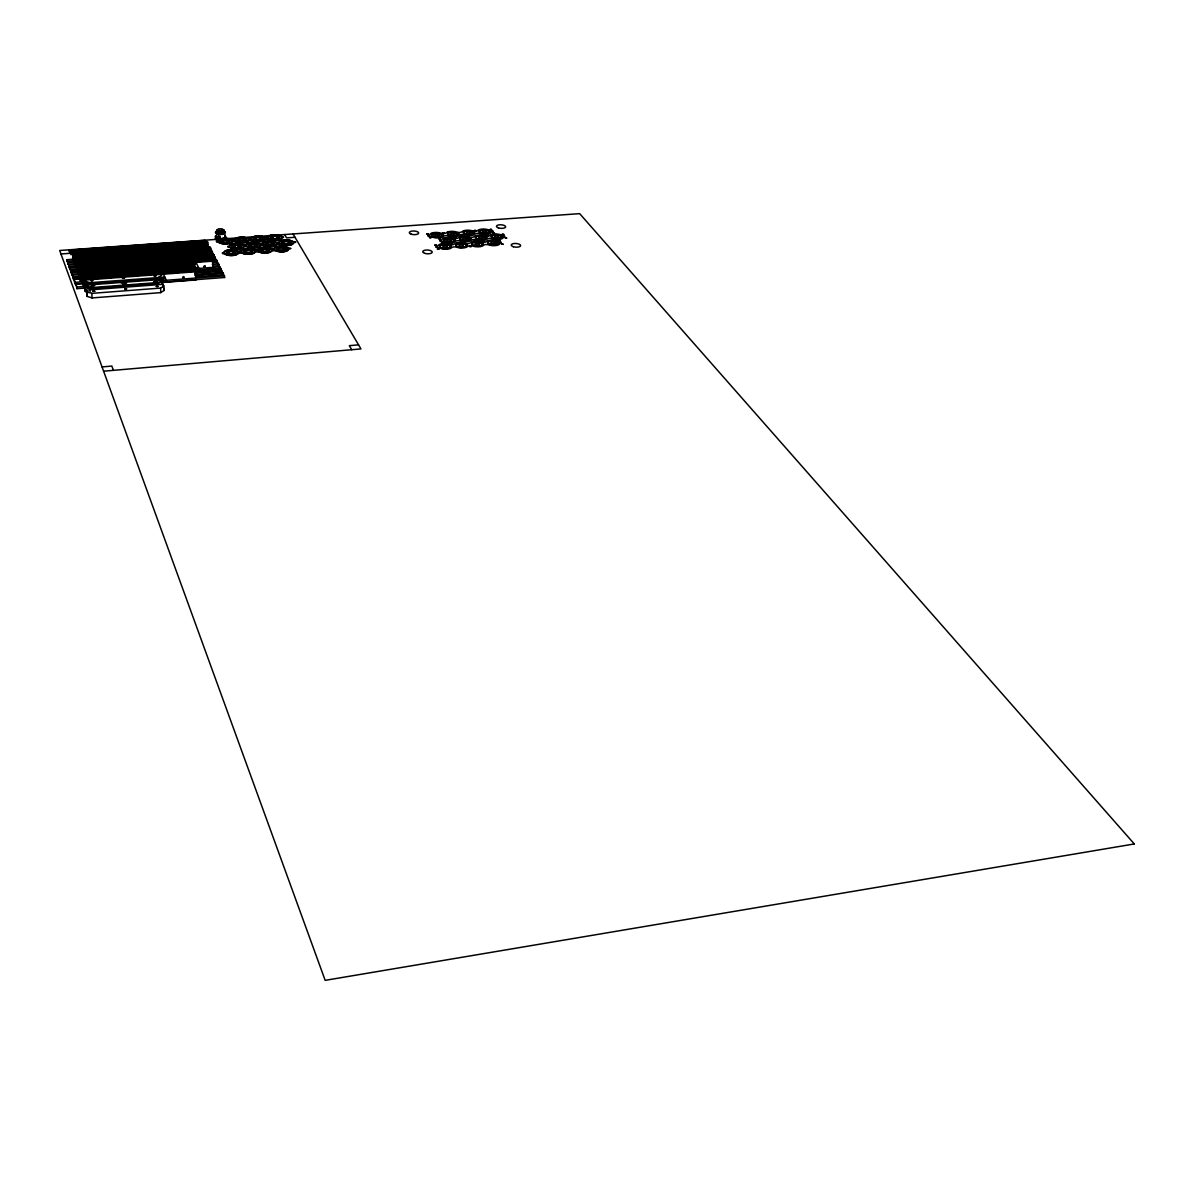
<?xml version="1.0" encoding="UTF-8"?>
<svg xmlns="http://www.w3.org/2000/svg" width="1194" height="1194" viewBox="0 0 1194 1194"><rect width="100%" height="100%" fill="white"/><g stroke="black" fill="none" stroke-linecap="round" stroke-linejoin="round"><path stroke-width="1.5" d="M285.754 241.576L286.679 241.576M271.695 244.472C272.754 245.68 264.441 244.725 267.695 243.815M266.501 250.71L267.441 251.158M260.128 239.248L261.053 239.74L259.083 239.964M243.546 240.472C245.367 241.367 238.561 241.382 240.098 240.487M238.307 246.845L239.203 247.248L237.218 247.516M222.218 230.487L223.039 230.875L220.278 231.323M222.233 232.696L222.606 233.248A2.164 0.836 0.6 0 1 220.099 233.725A2.164 0.836 0.6 0 1 218.233 232.845L219.994 233.143M258.695 237.666L256.755 237.442A3.821 1.492 1 0 1 262.158 238.919L260.247 239.143M261.023 250.442L262.576 250.158M227.442 252.874L228.994 252.606M282.859 247.949L285.097 249.262L282.097 250.173M439.87 240.725L440.362 240.427A3.254 1.269 2.9 0 0 441.899 239.561A7.015 2.746 3 0 1 446.153 237.546A7.015 2.746 3 0 1 453.138 238.218A3.239 1.269 3 0 0 458.168 237.845A7 2.746 3.1 0 1 469.033 237.054A3.239 1.269 3.2 0 0 474.048 236.696A6.985 2.731 3.3 0 1 484.854 235.905A3.224 1.254 3.4 0 0 489.853 235.531A6.97 2.716 3.5 0 1 495.077 233.994A6.97 2.716 3.5 0 1 501.704 235.203A3.224 1.254 3.5 0 0 504.286 235.755L504.883 236.516A3.239 1.254 3.6 0 0 503.39 237.382A6.97 2.716 3.5 0 1 499.241 239.367A6.97 2.716 3.5 0 1 492.301 238.696A3.239 1.269 3.4 0 0 487.286 239.054A6.985 2.731 3.3 0 1 476.451 239.86A3.254 1.269 3.2 0 0 471.421 240.218A7 2.746 3.1 0 1 460.541 241.024A3.254 1.284 3.1 0 0 455.481 241.397A7.015 2.746 3 0 1 450.168 242.964A7.015 2.746 3 0 1 443.526 241.77A3.254 1.284 2.9 0 0 440.929 241.203L439.914 240.875M427.84 235.711L428.333 235.412A3.239 1.269 2.8 0 0 429.87 234.561A6.985 2.731 2.9 0 1 434.138 232.561A6.985 2.731 2.9 0 1 441.079 233.218A3.224 1.254 2.9 0 0 446.108 232.86A6.97 2.716 3 0 1 456.929 232.084A3.224 1.254 3.1 0 0 461.944 231.726A6.955 2.701 3.2 0 1 472.72 230.935A3.209 1.239 3.2 0 0 477.704 230.576A6.94 2.687 3.3 0 1 482.928 229.039A6.94 2.687 3.3 0 1 489.51 230.248A3.209 1.239 3.4 0 0 492.077 230.8L493.137 231.218M249.531 250.322C256.038 254.516 236.591 251.203 249.546 250.262M287.082 244.024L284.396 243.86A3.821 1.507 1.3 0 0 290.187 242.83L287.142 243.904M282.097 250.367C277.948 250.397 276.292 247.516 282.918 247.83M259.068 240.054L256.203 239.919A3.821 1.492 1 0 0 262.158 238.919L260.456 238.71L261.576 238.203M237.158 247.621L233.949 247.262L234.815 246.8M277.56 238.591L272.799 238.755A3.806 1.492 1.2 0 0 278.665 237.74A3.806 1.492 1.2 0 0 273.127 236.233A3.806 1.492 1.2 0 0 272.769 238.815L272.396 238.591M267.441 251.218L262.77 251.427A3.866 1.537 1.1 0 0 268.56 250.382A3.866 1.537 1.1 0 0 262.978 248.83C264.59 250.352 259.247 248.859 262.62 249.994M251.397 243.875L256.441 244.427L255.307 244.755M221.024 233.412L219.95 233.412M233.86 253.68L228.591 253.665M282.993 242.039L284.59 241.606M493.077 231.382L492.794 231.532A3.224 1.254 3.4 0 0 491.167 232.412A6.94 2.687 3.3 0 1 487.018 234.367A6.94 2.687 3.3 0 1 480.107 233.711A3.224 1.254 3.3 0 0 475.108 234.069A6.955 2.701 3.2 0 1 464.302 234.86A3.239 1.269 3.1 0 0 459.287 235.218A6.97 2.716 3 0 1 448.422 236.009A3.239 1.269 3 0 0 443.392 236.367A6.985 2.731 2.9 0 1 438.079 237.934A6.985 2.731 2.9 0 1 431.467 236.74A3.254 1.269 2.8 0 0 428.885 236.188L427.84 235.8M227.741 242.188L222.994 242.307A3.851 1.507 0.7 0 0 228.964 241.292A3.851 1.507 0.7 0 0 223.457 239.755A3.851 1.507 0.7 0 0 222.965 242.367L222.591 242.143M273.456 244.203L271.725 244.248M268.426 250.501L266.59 250.621M254.994 238.128L256.606 237.71M245.457 240.233L243.666 240.322M234.875 252.949L232.949 253.158L233.875 253.606M271.232 237.77L272.739 237.531M223.442 241.666L222.591 242.009M218.651 232.696L218.353 232.77A2.164 0.836 0.6 0 1 220.233 232.054M224.039 230.173L222.263 230.263M289.515 242.188L288.381 242.457L290.067 242.934A3.821 1.507 1.3 0 0 284.62 241.307A3.821 1.507 1.3 0 0 284.291 243.904C283.814 242.591 283.276 243.098 283.023 242.143M238.113 240.128L239.651 239.89M277.993 237.113L276.933 237.293M221.457 241.307L222.994 241.069M272.381 238.487L273.202 238.128L271.262 237.875M216.741 230.069L218.278 229.83M250.665 245.964C253.068 245.277 247.188 245.412 251.053 245.009M228.591 253.591L229.457 253.203L227.457 252.934M276.292 236.576L278.068 236.979M266.74 249.994L267.963 249.591L263.083 248.874A3.866 1.537 1.1 0 0 262.59 251.471L262.949 250.65L261.038 250.486M271.829 243.636L273.053 243.233L268.143 242.561A3.836 1.507 1.1 0 1 273.65 244.024A3.836 1.507 1.1 0 1 267.71 245.098A3.836 1.507 1.1 0 1 268.083 242.486C269.68 243.979 264.381 242.546 267.74 243.651M219.89 231.024L219.174 230.726L219.89 231.158M286.679 241.472L289.575 242.054M243.8 239.725L245.024 239.322L240.188 238.621A3.836 1.507 0.8 0 1 245.591 240.098L245.471 240.143A3.836 1.507 0.8 0 1 239.636 241.173A3.836 1.507 0.8 0 1 240.084 238.576C241.681 240.039 236.337 238.651 239.71 239.725M233.203 252.427L234.457 252.024L229.517 251.322A3.881 1.537 0.7 0 1 235.024 252.815A3.881 1.537 0.7 0 1 228.979 253.919L228.935 253.859A3.881 1.537 0.7 0 1 229.457 251.262C230.979 252.755 225.651 251.322 229.069 252.441M238.531 246.039L239.755 245.606L234.964 244.904A3.866 1.522 0.8 0 1 240.352 246.412L238.322 246.695M258.695 237.576L261.576 238.143M227.158 240.904C229.606 239.621 220.412 239.695 223.054 240.919M222.412 229.681C224.86 228.412 215.711 228.517 218.338 229.681M284.56 241.472L285.754 241.501M93.848 284.799L92.983 283.456L92.371 284.918M273.068 236.397L276.366 236.412M71.431 249.994L205.099 240.352L206.637 242.098L72.013 251.68L71.416 250.098M256.576 237.561L256.65 237.487A3.821 1.492 1 0 0 256.232 239.994C257.441 238.875 252.964 239.173 256.232 238.71M219.248 230.726L217.069 231.457L218.353 231.875M220.293 236.278L219.472 236.412A4.985 1.94 0.6 0 1 218.323 236.158L219.397 236.367M207.816 244.83L73.759 254.486L72.237 252.262L206.935 242.68L207.92 244.636M158.862 280.023L158.414 278.53L157.533 279.993M225.159 238.113L225.367 235.352M218.905 230.755L216.801 230.203M160.712 292.634L164.026 290.47L163.22 284.291L86.326 290.142L87.117 296.381L92.028 297.933L160.712 292.634L160.623 288.082L163.951 285.933M161.802 281.097L158.489 283.232L90.013 288.426L85.117 286.903L84.505 285.247L161.071 279.471L161.847 284.112M160.518 282.277L163.847 280.142L162.369 278.381M158.369 277.456L161.697 275.336L160.22 273.59M73.565 255.412L207.786 245.695L209.353 247.457L74.073 257.173L73.476 255.591M234.293 246.233L232.845 246.561L234.74 246.695M218.218 232.069L216.786 232.367L218.666 232.517M86.744 284.082L86.744 285.963L91.669 287.5M84.908 279.217L84.908 281.083L89.804 282.605M207.055 250.665L210.174 250.203L209.831 248.009L206.517 248.486M203.816 243.128L207.129 242.651L207.472 244.83L204.159 245.322M222.696 231.74L223.591 231.397M103.609 371.2L360.961 348.917L293.023 233.949M102.042 366.916L111.848 366.065L113.445 370.349M358.558 344.857L349.349 345.648L351.723 349.723M86.326 290.142L86.953 291.814L91.878 293.351L160.623 288.082M83.998 278.053L195.667 269.725M81.535 278.321L162.623 272.277L166.921 281.799M73.58 279.381L72.461 274.859L73.58 279.381L80.998 278.829M195.965 270.247L220.069 268.456L218.651 264.038L212.278 264.396M84.475 283.321L75.282 284.023L74.222 281.112L74.147 279.456L83.446 278.769M194.861 270.605L220.92 268.501L222.353 272.948L194.771 275.023M81.834 279.142L199.891 270.337L195.458 261.188L216.412 259.605L217.815 263.993L216.412 259.605M195.682 271.769L84.073 280.127L84.371 288.411M79.789 280.694L83.505 280.411M194.92 272.068L220.92 270.128L222.353 272.948M74.147 279.456L75.222 282.366L84.416 281.68M194.756 273.396L222.338 271.337M83.356 283.187L164.787 277.068M195.562 275.098L223.188 273.008L224.636 277.486L76.998 288.679L75.864 284.097L85.072 283.411M83.834 284.47L165.354 278.336M195.592 276.724L223.203 274.635L224.636 277.486M75.864 284.097L76.938 287.023L86.162 286.336M160.011 280.754L224.636 275.859M162.593 282.471L195.771 279.963L195.473 270.859L195.935 279.859M77.923 265.441L78.938 274.456L77.729 271.247L77.431 263.053L77.923 265.441L211.517 255.785M76.371 264.695L68.924 265.232L68.998 266.874L78.282 266.187M210.219 256.561L213.935 256.292L215.323 259.053L213.92 254.68L210.204 254.949M210.965 256.68L78.879 266.322L79.192 274.53M77.267 266.919L214.562 256.889M68.924 265.232L69.968 268.068L215.323 257.441M215.144 258.038L77.117 268.187L77.431 270.441L214.621 260.367L214.278 258.143M79.132 267.59L79.401 268.322L212.144 258.591L212.398 260.232M80.52 268.814L213.189 259.083M68.998 266.874L70.028 269.71L79.237 269.038M81.132 274.113L71.894 274.799L70.849 271.933L70.789 270.292L79.998 269.62M79.401 268.322L79.64 269.993L212.98 260.232L213.248 269.232M213.189 261.128L80.595 270.889L80.908 279.112M70.849 271.933L80.058 271.247M212.726 261.486L216.412 261.217M78.983 271.501L194.906 262.964L195.473 264.128L78.819 272.769L79.147 275.038L194.98 266.456L194.637 264.217M191.891 263.874L81.043 272.053L81.341 280.291M70.789 270.292L71.834 273.157L81.073 272.471M212.278 262.784L217.815 262.382M81.132 272.889L192.488 264.665L192.741 266.322L81.356 274.575L80.849 272.157L81.147 280.396M82.252 273.411L193.473 265.187M193.503 267.232L82.326 275.486L82.64 283.739M72.521 276.501L79.923 275.948M213.114 266.068L218.666 265.65L220.069 268.456M80.714 276.127L197.1 267.471L197.667 268.65L80.55 277.381L80.864 279.665L197.174 270.978L196.831 268.725M194.055 268.381L82.774 276.665L83.073 284.933M73.521 277.739L80.938 277.187M192.249 268.904L220.069 266.829M82.879 285.038L82.58 276.769L82.864 277.515L194.667 269.187L194.92 270.844M74.625 252.352L204.219 243.054A2.627 1.03 0.5 0 1 204.667 243.039L208.219 243.024L207.532 241.651L70.759 251.382L71.282 252.785L74.744 252.277A2.701 1.06 -0.9 0 1 75.207 252.232M73.521 258.516L73.267 252.009L204.517 243.382L204.756 244.994M60.969 253.964L69.894 253.322L68.595 249.845M294.993 237.278L286.56 237.875L284.62 234.546M73.535 252.71L74.267 257.173L74.132 253.546L205.308 244.173L206.055 249.606M75.028 254.218L206.025 244.86M206.04 246.068L75.073 255.441L75.416 264.411M206.592 247.979L75.535 257.397L75.834 265.561M76.7 257.844L206.905 248.427A2.642 1.045 0.5 0 1 207.368 248.397L210.935 248.397L210.234 247.009L72.819 256.874L73.341 258.292L76.819 257.8A2.716 1.075 -0.9 0 1 77.282 257.74M208.92 251.352L208.01 249.546L76.192 259.053L77.237 269.904L75.655 265.665L75.341 257.501L207.204 248.74L207.472 252.024M212.905 253.606L67.998 264.143L66.894 259.71L74.297 259.173M77.103 259.74L208.741 250.247M98.326 258.546L101.594 258.307M114.654 257.367L117.907 257.128M66.968 261.337L76.207 260.665M207.517 251.173L211.219 250.904L212.592 253.635L211.204 249.307L211.219 250.904M209.293 251.367L77.147 260.979L77.491 269.978M66.894 259.71L67.924 262.516L77.207 261.844M208.875 252.307L212.577 252.038M75.565 262.382L212.323 252.471M209.308 253.382L77.61 262.949L77.923 271.142M77.7 263.77L209.92 254.158L210.174 255.8M78.804 264.262L210.95 254.65M203.905 242.621L73.461 251.904L73.715 258.411M221.084 233.278L222.606 233.248L222.502 234.531M75.774 260.023L74.297 257.77L209.637 248.053L210.637 250.024M74.147 252.367L70.521 252.367L70.819 254.591L74.461 254.591M76.222 257.859L72.565 257.874L72.879 260.113L76.535 260.098M216.696 237.322L216.472 235.322M222.651 232.084L224.069 232.278L222.502 233.114M227.308 241.098C230.964 241.397 225.562 241.292 227.815 242.054M238.696 246.233L240.218 246.457A3.866 1.522 0.8 0 1 234.337 247.501A3.866 1.522 0.8 0 1 234.8 244.874C236.427 246.307 231.129 244.979 234.412 246.039M272.799 237.382L271.516 236.919L273.127 236.561M84.505 285.247L85.281 291.47L88.535 292.485M251.113 244.845L249.83 244.382L251.471 244.009M223.382 241.561L221.472 241.427M250.725 246.113C253.143 246.561 258.143 245.785 255.307 244.994M225.188 238.442L225.591 236.591M276.948 237.531C280.739 237.934 275.142 237.725 277.56 238.501M266.829 250.158L268.441 250.412M243.889 239.89L245.457 240.113M233.293 252.591L234.905 252.859M255.023 238.233L256.292 238.546M273.516 244.069L271.904 243.785M224.069 230.084L222.472 229.815M240.039 240.382L238.143 240.233M215.965 259.68L211.248 250.337L74.744 260.188L85.147 287.993M204.577 240.651L206.622 244.725M204.144 240.681L206.189 244.755M206.846 246.039L208.905 250.143M209.562 251.441L211.129 254.546M211.786 255.844L213.353 258.979M211.144 256.576L210.741 255.8L210.756 258.591M192.13 261.904L193.652 265.083M194.294 266.411L195.846 269.62M193.682 267.128L193.294 266.337L193.324 269.157L192.756 267.993M194.935 272.516L195.503 273.695M164.026 290.47L163.22 284.291M73.192 249.964L74.774 254.143M75.267 255.456L76.849 259.68M77.341 260.993L78.55 264.187M79.058 265.531L80.267 268.74M80.774 270.098L81.998 273.336M82.505 274.695L83.744 277.978M74.132 253.546L75.162 264.337L73.58 260.128M72.759 250.009L74.326 254.173M82.864 277.515L84.117 288.336M75.61 258.217L76.341 262.695L76.192 259.053M71.834 273.157L71.894 274.799M69.968 268.068L70.028 269.71M67.924 262.516L67.998 264.143M79.64 269.993L80.64 279.038L79.431 275.799L79.326 267.486M76.938 287.023L76.998 288.679M75.222 282.366L75.282 284.023M86.953 291.814L87.117 296.381M85.117 286.903L85.281 291.47M82.371 283.665L81.356 274.575M91.878 293.351L92.028 297.933M90.013 288.426L90.117 291.47M213.92 254.68L213.935 256.292M222.129 233.337L222.114 232.397A2.164 0.836 0.6 0 0 221.681 232.218M221.457 238.681L221.457 240.666M220.92 268.501L220.92 270.128M219.353 237.367L219.472 240.651L218.159 240.457A3.313 1.298 0.6 0 1 216.338 241.367L216.756 242.158A3.328 1.313 0.6 0 1 219.293 242.725A7.164 2.806 0.7 0 0 225.86 243.949A7.164 2.806 0.7 0 0 231.681 242.337A3.328 1.313 0.8 0 1 236.949 241.964A7.149 2.806 0.8 0 0 248.322 241.158A3.313 1.298 0.9 0 1 253.576 240.785A7.119 2.791 1 0 0 264.889 239.979A3.298 1.298 1.1 0 1 270.128 239.606A7.104 2.776 1.2 0 0 277.112 240.278A7.104 2.776 1.2 0 0 281.814 238.263A3.298 1.284 1.3 0 1 283.545 237.397L283.097 236.621A3.284 1.284 1.3 0 1 280.575 236.054A7.104 2.776 1.2 0 0 274.023 234.83A7.104 2.776 1.2 0 0 268.322 236.397A3.284 1.284 1.1 0 1 263.098 236.77A7.119 2.791 1 0 0 251.815 237.576A3.298 1.284 0.9 0 1 246.576 237.949A7.149 2.806 0.8 0 0 235.233 238.74A3.313 1.298 0.8 0 1 229.964 239.113A7.164 2.806 0.7 0 0 222.95 238.442A7.164 2.806 0.7 0 0 218.114 240.487L218.099 238.472M218.651 264.038L218.666 265.65M218.338 237.233L218.338 238.427M225.144 234.934L225.144 236.128M223.188 273.008L223.203 274.635M224.681 235.561A5.194 2.03 0.6 0 1 223.681 238.278A5.194 2.03 0.6 0 1 216.636 238.039A5.194 2.03 0.6 0 1 216.577 235.278M220.248 237.516A2.164 0.851 0.6 0 1 218.398 236.337M222.696 230.8A4.985 1.94 0.6 0 1 224.263 233.755A4.985 1.94 0.6 0 1 216.532 233.681A4.985 1.94 0.6 0 1 218.099 230.755M222.696 230.591A4.552 1.776 0.7 0 1 223.92 233.248A4.552 1.776 0.7 0 1 217.01 233.248A4.552 1.776 0.7 0 1 217.905 230.591M219.487 230.352A4.552 1.776 0.7 0 1 220.338 230.323M224.696 237.546A5.194 2.03 0.6 0 1 223.726 240.263A5.194 2.03 0.6 0 1 216.711 240.054A5.194 2.03 0.6 0 1 216.472 237.307M220.263 239.501A2.164 0.851 0.6 0 1 219.427 239.397M452.272 236.099L450.586 236.128L452.242 236.203M448.422 242.292L446.705 242.218L448.422 242.322M444.526 248.561L442.81 248.486L444.526 248.561M493.241 235.084L491.555 234.964L493.241 235.114M436.332 237.263L434.631 237.218L436.288 237.382M489.674 241.248L487.973 241.113L489.674 241.278M120.594 282.157C122.325 285.067 123.236 279.202 120.609 282.068M481.092 230.129L479.436 229.979L481.063 230.233M477.451 236.233L475.764 236.218L477.451 236.233M182.652 277.471C184.354 280.426 185.025 274.545 182.652 277.396M473.779 242.412L472.078 242.397L473.779 242.412M203.801 266.501C205.338 269.411 206.323 263.725 203.816 266.411M506.644 237.979L504.972 237.815L506.614 238.084M503.793 234.367L502.107 234.337L503.793 234.367M465.347 231.263L463.66 231.143L465.317 231.367M502.57 236.367L500.868 236.263L502.555 236.337M503.152 244.173L501.45 244.143L503.092 244.307M500.286 240.516L498.585 240.412L500.286 240.516M461.6 237.397L459.899 237.307L461.6 237.397M499.047 242.531L497.346 242.442L499.047 242.576M457.809 243.591L456.108 243.576L457.78 243.695M494.406 233.009L492.719 232.905L494.406 232.979M490.361 231.412L488.689 231.367L490.361 231.412M491.6 229.427L489.928 229.397L491.555 229.561M486.794 237.516L485.107 237.382L486.794 237.546M488.047 235.517L486.346 235.487L488.047 235.517M447.84 232.323L449.511 232.337L447.84 232.323M483.167 243.71L481.466 243.71L483.167 243.71M484.436 241.681L482.719 241.621L484.436 241.681M445.675 238.546L443.974 238.531L445.646 238.651M279.441 243.307L276.829 243.307L279.441 243.307M441.78 244.77L440.079 244.651L441.78 244.815M274.396 249.65L271.769 249.65L274.396 249.65M474.988 240.307L473.302 240.173L474.988 240.337M475.899 230.561L474.212 230.487L475.899 230.532M474.63 232.546L472.943 232.517L474.63 232.546M471.272 246.531L469.57 246.501L471.272 246.531M267.949 238.218L265.337 238.143L267.934 238.173M433.646 233.561L431.944 233.457L433.646 233.517M470.943 238.681L469.257 238.681L470.943 238.681M295.649 242.128L295.216 242.457A3.298 1.298 1.4 0 0 293.366 243.352A7.134 2.806 1.3 0 1 288.664 245.397A7.134 2.806 1.3 0 1 281.65 244.71A3.313 1.313 1.2 0 0 276.396 245.083A7.149 2.821 1.1 0 1 265.053 245.904A3.328 1.313 1 0 0 259.785 246.277A7.164 2.836 0.9 0 1 248.382 247.098A3.328 1.313 0.9 0 0 243.083 247.486A7.194 2.836 0.8 0 1 237.263 249.098A7.194 2.836 0.8 0 1 230.666 247.874A3.343 1.328 0.7 0 0 228.114 247.292L227.681 246.501A3.328 1.313 0.7 0 0 229.457 245.621A7.194 2.836 0.8 0 1 234.278 243.546A7.194 2.836 0.8 0 1 241.337 244.233A3.313 1.313 0.9 0 0 246.621 243.86A7.164 2.836 0.9 0 1 257.979 243.039A3.313 1.298 1 0 0 263.247 242.666A7.149 2.821 1.1 0 1 274.56 241.845A3.298 1.298 1.2 0 0 279.799 241.472A7.134 2.806 1.3 0 1 285.5 239.89A7.134 2.806 1.3 0 1 292.082 241.128A3.298 1.298 1.4 0 0 294.634 241.695L295.649 242.098M467.212 244.889L465.526 244.725L467.182 244.994M262.859 244.501L260.232 244.501L262.829 244.606M290.724 248.442L289.784 248.024A3.313 1.313 1.3 0 1 287.142 247.427A7.179 2.851 1.2 0 0 280.53 246.188A7.179 2.851 1.2 0 0 274.769 247.8A3.328 1.313 1.1 0 1 269.501 248.173A7.194 2.851 1.1 0 0 258.098 249.009A3.328 1.313 1 0 1 252.8 249.382A7.224 2.866 0.9 0 0 241.352 250.218A3.343 1.328 0.8 0 1 236.039 250.606A7.239 2.881 0.7 0 0 228.935 249.919A7.239 2.881 0.7 0 0 224.069 252.009A3.358 1.328 0.6 0 1 222.278 252.904L222.696 253.71A3.373 1.343 0.6 0 1 225.278 254.292A7.239 2.881 0.7 0 0 231.905 255.546A7.239 2.881 0.7 0 0 237.785 253.889A3.358 1.343 0.8 0 1 243.113 253.501A7.224 2.866 0.9 0 0 254.591 252.665A3.343 1.328 1 0 1 259.904 252.277A7.194 2.851 1.1 0 0 271.337 251.456A3.343 1.328 1.1 0 1 276.62 251.068A7.179 2.851 1.2 0 0 283.679 251.755A7.179 2.851 1.2 0 0 288.426 249.695A3.328 1.313 1.3 0 1 290.157 248.8L290.679 248.561M462.839 235.308L461.153 235.293L462.839 235.308M257.695 250.859L255.068 250.874L257.665 250.979M458.824 233.696L457.138 233.561L458.794 233.785M455.033 239.845L453.362 239.681L454.989 239.934M456.347 237.83L454.66 237.8L456.287 237.964M200.577 258.591L198.577 258.546L200.577 258.62M251.397 239.397L248.8 239.397L251.397 239.397M452.526 244.039L450.81 243.934L452.526 244.069M198.398 254.143L196.413 254.098L198.398 254.143M451.183 246.083L449.466 245.979L451.183 246.113M195.726 248.71L193.741 248.71L195.726 248.71M246.203 245.695L243.591 245.591L246.188 245.74M193.085 243.337L191.115 243.292L193.085 243.337M240.919 252.083L238.278 252.083L240.919 252.083M435.914 246.979L436.989 247.457A3.284 1.298 2.9 0 1 439.601 248.024A7.06 2.791 2.9 0 0 446.287 249.248A7.06 2.791 2.9 0 0 451.645 247.651A3.269 1.298 3 0 1 456.735 247.262A7.045 2.776 3.1 0 0 467.69 246.457A3.269 1.284 3.2 0 1 472.749 246.083A7.03 2.761 3.3 0 0 483.66 245.263A3.269 1.284 3.4 0 1 488.704 244.889A7.015 2.746 3.4 0 0 495.689 245.576A7.015 2.746 3.4 0 0 499.868 243.561A3.254 1.269 3.5 0 1 501.376 242.695L500.779 241.919A3.239 1.269 3.5 0 1 498.182 241.352A7.015 2.746 3.4 0 0 491.51 240.128A7.015 2.746 3.4 0 0 486.257 241.71A3.254 1.269 3.3 0 1 481.227 242.069A7.03 2.761 3.3 0 0 470.346 242.875A3.254 1.284 3.2 0 1 465.287 243.248A7.045 2.776 3.1 0 0 454.362 244.054A3.269 1.284 3 0 1 449.287 244.427A7.06 2.791 2.9 0 0 442.258 243.755A7.06 2.791 2.9 0 0 437.974 245.8A3.269 1.284 2.8 0 1 436.422 246.68L435.944 246.919M443.064 242.651L441.377 242.651L443.034 242.74M444.302 232.845L442.601 232.8L444.287 232.875M442.959 234.845L441.273 234.711L442.884 234.964M439.138 248.919L437.422 248.919L439.138 248.919M440.407 238.994L438.705 238.919L440.407 239.024M234.8 240.576L232.173 240.531L234.8 240.576M436.467 245.218L434.75 245.188L436.467 245.218M179.369 269.471L177.339 269.471L179.369 269.471M177.249 264.949L175.234 264.904L177.249 264.949M431.004 237.606L429.303 237.606L430.959 237.71M428.392 233.994L426.706 233.86L428.392 233.994M158.071 280.65L156.145 280.65L158.071 280.65M158.175 286.441L156.265 286.441L158.175 286.441M156.041 281.605L154.13 281.605L156.041 281.605M155.936 275.829L154.026 275.829L155.936 275.829M126.609 288.858L124.683 288.858L126.609 288.858M126.46 283.038L124.519 283.082L126.46 283.038M124.445 278.187L122.534 278.232L124.445 278.187M124.609 283.993L122.683 284.023L124.609 283.993M94.774 291.276L92.848 291.291L94.774 291.276M97.833 275.545L95.789 275.575L97.833 275.575M94.58 285.441L92.639 285.485L94.58 285.485M92.714 280.575L90.789 280.65L92.699 280.605M92.908 286.381L90.983 286.426L92.908 286.426M96.042 270.934L93.998 270.963L96.042 270.934M94.266 266.366L92.222 266.441L94.251 266.322M92.49 261.829L90.46 261.829L92.49 261.829M90.326 256.292L88.311 256.352L90.326 256.247M88.192 250.8L86.177 250.83L88.192 250.8M496.137 238.815L494.435 238.681L496.137 238.86M492.57 245.024L490.868 244.979L492.57 245.024M483.928 233.845L482.242 233.8L483.928 233.845M480.301 239.979L478.6 239.934L480.301 239.979M476.615 246.218L474.913 246.128L476.615 246.173M468.138 234.979L466.451 234.815L468.093 235.069M464.391 241.158L462.705 240.979L464.347 241.248M460.6 247.397L458.899 247.262L460.6 247.427M1134.3 843.949L325.171 980.349L59.7 250.486L579.672 213.651L1134.3 843.949M212.398 255.934L75.729 265.889L75.416 263.65L212.054 253.725L212.398 255.934M245.919 252.65L245.845 252.635A3.881 1.537 0.9 0 1 246.248 250.039A3.881 1.537 0.9 0 1 251.83 251.591A3.881 1.537 0.9 0 1 245.815 252.695M279.306 250.203L279.247 250.188A3.851 1.522 1.2 0 1 279.635 247.621A3.851 1.522 1.2 0 1 285.232 249.158A3.851 1.522 1.2 0 1 279.277 250.262M498.57 236.949L498.002 236.218A2.119 0.821 3.5 0 0 494.704 236.173A2.119 0.821 3.5 0 0 495.704 237.457A2.119 0.821 3.5 0 0 498.57 236.949M486.376 231.979L485.824 231.263A2.119 0.821 3.3 0 0 482.525 231.203A2.119 0.821 3.3 0 0 483.525 232.487A2.119 0.821 3.3 0 0 486.376 231.979M495.017 243.128L494.465 242.397A2.134 0.836 3.4 0 0 491.137 242.337A2.134 0.836 3.4 0 0 492.152 243.636A2.134 0.836 3.4 0 0 495.017 243.128M482.764 238.099L482.212 237.382A2.134 0.836 3.3 0 0 478.898 237.322A2.134 0.836 3.3 0 0 479.898 238.606A2.134 0.836 3.3 0 0 482.764 238.099M470.615 233.114L470.078 232.397A2.119 0.821 3.2 0 0 466.764 232.352A2.119 0.821 3.2 0 0 467.749 233.621A2.119 0.821 3.2 0 0 470.615 233.114M479.107 244.307L478.555 243.576A2.149 0.836 3.3 0 0 475.227 243.516A2.149 0.836 3.3 0 0 476.212 244.815A2.149 0.836 3.3 0 0 479.107 244.307M466.899 239.263L466.361 238.531A2.134 0.836 3.1 0 0 463.033 238.487A2.134 0.836 3.1 0 0 464.003 239.77A2.134 0.836 3.1 0 0 466.899 239.263M454.795 234.263L454.257 233.546A2.119 0.821 3 0 0 450.944 233.487A2.119 0.821 3 0 0 451.899 234.77A2.119 0.821 3 0 0 454.795 234.263M463.138 245.486L462.585 244.755A2.149 0.851 3.1 0 0 459.242 244.695A2.149 0.851 3.1 0 0 460.227 246.009A2.149 0.851 3.1 0 0 463.138 245.486M450.959 240.427L450.437 239.695A2.134 0.836 3 0 0 447.093 239.651A2.134 0.836 3 0 0 448.048 240.949A2.134 0.836 3 0 0 450.959 240.427M438.899 235.412L438.377 234.696A2.134 0.836 2.9 0 0 435.049 234.636A2.134 0.836 2.9 0 0 435.989 235.919A2.134 0.836 2.9 0 0 438.899 235.412M447.093 246.665L446.556 245.934A2.149 0.851 2.9 0 0 443.198 245.874A2.149 0.851 2.9 0 0 444.168 247.188A2.149 0.851 2.9 0 0 447.093 246.665M255.591 240.367A5 1.955 1 0 0 263.337 238.964A5 1.955 1 0 0 256.113 236.994A5 1.955 1 0 0 255.591 240.367M272.128 239.188A4.985 1.955 1.2 0 0 279.829 237.8A4.985 1.955 1.2 0 0 272.605 235.815A4.985 1.955 1.2 0 0 272.128 239.188M238.979 241.546A5.015 1.97 0.8 0 0 246.77 240.143A5.015 1.97 0.8 0 0 239.561 238.158A5.015 1.97 0.8 0 0 238.979 241.546M222.293 242.74A5.03 1.97 0.7 0 0 230.129 241.337A5.03 1.97 0.7 0 0 222.935 239.337A5.03 1.97 0.7 0 0 222.293 242.74M233.681 247.889A5.045 1.985 0.8 0 0 241.531 246.471A5.045 1.985 0.8 0 0 234.278 244.457A5.045 1.985 0.8 0 0 233.681 247.889M250.412 246.68A5.03 1.985 0.9 0 0 258.202 245.263A5.03 1.985 0.9 0 0 250.949 243.263A5.03 1.985 0.9 0 0 250.412 246.68M251.068 246.307A3.851 1.522 0.9 0 0 257.023 245.218A3.851 1.522 0.9 0 0 251.486 243.68A3.851 1.522 0.9 0 0 251.068 246.307M283.65 244.292A5 1.97 1.3 0 0 291.351 242.875A5 1.97 1.3 0 0 284.082 240.889A5 1.97 1.3 0 0 283.65 244.292M267.068 245.486A5.015 1.97 1.1 0 0 274.814 244.069A5.015 1.97 1.1 0 0 267.56 242.069A5.015 1.97 1.1 0 0 267.068 245.486M261.934 251.859A5.045 2 1.1 0 0 269.754 250.427A5.045 2 1.1 0 0 262.441 248.412A5.045 2 1.1 0 0 261.934 251.859M278.635 250.636A5.03 2 1.2 0 0 286.411 249.218A5.03 2 1.2 0 0 279.097 247.203A5.03 2 1.2 0 0 278.635 250.636M245.158 253.083A5.06 2.015 0.9 0 0 253.024 251.635A5.06 2.015 0.9 0 0 245.725 249.621A5.06 2.015 0.9 0 0 245.158 253.083M228.308 254.307A5.074 2.015 0.7 0 0 236.218 252.859A5.074 2.015 0.7 0 0 228.935 250.83A5.074 2.015 0.7 0 0 228.308 254.307M227.203 254.949A7.06 2.806 0.7 0 0 238.203 252.934A7.06 2.806 0.7 0 0 228.054 250.113A7.06 2.806 0.7 0 0 227.203 254.949M237.89 242.188A6.97 2.731 0.8 0 0 248.725 240.218A6.97 2.731 0.8 0 0 238.696 237.472A6.97 2.731 0.8 0 0 237.89 242.188M277.575 251.277A7 2.776 1.2 0 0 288.366 249.292A7 2.776 1.2 0 0 278.187 246.486A7 2.776 1.2 0 0 277.575 251.277M221.203 243.367A6.985 2.746 0.7 0 0 232.099 241.412A6.985 2.746 0.7 0 0 222.069 238.636A6.985 2.746 0.7 0 0 221.203 243.367M244.069 253.725A7.045 2.791 0.9 0 0 254.994 251.725A7.045 2.791 0.9 0 0 244.845 248.904A7.045 2.791 0.9 0 0 244.069 253.725M271.068 239.815A6.925 2.716 1.2 0 0 281.769 237.875A6.925 2.716 1.2 0 0 271.71 235.128A6.925 2.716 1.2 0 0 271.068 239.815M232.576 248.531A7.015 2.776 0.8 0 0 243.486 246.546A7.015 2.776 0.8 0 0 233.412 243.755A7.015 2.776 0.8 0 0 232.576 248.531M282.59 244.919A6.955 2.746 1.3 0 0 293.306 242.949A6.955 2.746 1.3 0 0 283.187 240.188A6.955 2.746 1.3 0 0 282.59 244.919M265.993 246.113A6.97 2.746 1.1 0 0 276.769 244.143A6.97 2.746 1.1 0 0 266.665 241.367A6.97 2.746 1.1 0 0 265.993 246.113M260.859 252.501A7.015 2.791 1.1 0 0 271.725 250.501A7.015 2.791 1.1 0 0 261.546 247.695A7.015 2.791 1.1 0 0 260.859 252.501M254.516 240.994A6.955 2.731 1 0 0 265.277 239.039A6.955 2.731 1 0 0 255.232 236.293A6.955 2.731 1 0 0 254.516 240.994M249.322 247.322A7 2.761 0.9 0 0 260.173 245.337A7 2.761 0.9 0 0 250.068 242.561A7 2.761 0.9 0 0 249.322 247.322M498.555 227.95A4.627 1.791 3.5 0 0 505.659 226.905A4.627 1.791 3.5 0 0 498.928 224.875A4.627 1.791 3.5 0 0 498.555 227.95M513.42 246.755A4.716 1.851 3.7 0 0 520.629 245.651A4.716 1.851 3.7 0 0 513.733 243.561A4.716 1.851 3.7 0 0 513.42 246.755M424.795 253.367A4.761 1.895 2.8 0 0 432.228 252.232A4.761 1.895 2.8 0 0 425.407 250.113A4.761 1.895 2.8 0 0 424.795 253.367M411.348 234.233A4.686 1.821 2.6 0 0 418.661 233.158A4.686 1.821 2.6 0 0 411.99 231.099A4.686 1.821 2.6 0 0 411.348 234.233M433.959 236.651A4.925 1.925 2.9 0 0 441.69 235.576A4.925 1.925 2.9 0 0 434.735 233.352A4.925 1.925 2.9 0 0 433.959 236.651M449.899 235.487A4.91 1.91 3 0 0 457.571 234.427A4.91 1.91 3 0 0 450.601 232.218A4.91 1.91 3 0 0 449.899 235.487M481.54 233.188A4.895 1.895 3.3 0 0 489.152 232.129A4.895 1.895 3.3 0 0 482.152 229.935A4.895 1.895 3.3 0 0 481.54 233.188A5.074 1.97 3.3 0 0 489.346 232.143A5.074 1.97 3.3 0 0 482.063 229.875A5.074 1.97 3.3 0 0 481.436 233.248M465.75 234.337A4.895 1.91 3.2 0 0 473.391 233.278A4.895 1.91 3.2 0 0 466.406 231.069A4.895 1.91 3.2 0 0 465.75 234.337A5.089 1.985 3.2 0 0 473.585 233.293A5.089 1.985 3.2 0 0 466.332 231.009A5.089 1.985 3.2 0 0 465.645 234.397M442.004 247.994A5.164 2.045 2.9 0 0 450.108 246.845A5.164 2.045 2.9 0 0 442.78 244.501A5.164 2.045 2.9 0 0 442.004 247.994M458.093 246.8A5.149 2.03 3.1 0 0 466.153 245.651A5.149 2.03 3.1 0 0 458.809 243.322A5.373 2.119 3.1 0 0 457.974 246.859A5.373 2.119 3.1 0 0 466.361 245.665A5.373 2.119 3.1 0 0 458.72 243.233A5.149 2.03 3.1 0 0 458.093 246.8M490.152 244.367A4.94 1.94 3.4 0 0 497.823 243.278A4.94 1.94 3.4 0 0 490.734 241.054A5.134 2.015 3.4 0 0 490.047 244.427A5.134 2.015 3.4 0 0 498.017 243.292A5.134 2.015 3.4 0 0 490.659 240.979A4.94 1.94 3.4 0 0 490.152 244.367M474.108 245.606A5.149 2.015 3.3 0 0 482.122 244.472A5.149 2.015 3.3 0 0 474.764 242.143A5.149 2.015 3.3 0 0 474.108 245.606M477.898 239.337A4.925 1.925 3.3 0 0 485.57 238.263A4.925 1.925 3.3 0 0 478.525 236.039A4.925 1.925 3.3 0 0 477.898 239.337M493.734 238.173A4.91 1.91 3.5 0 0 501.361 237.099A4.91 1.91 3.5 0 0 494.301 234.89A4.91 1.91 3.5 0 0 493.734 238.173M462.003 240.501A4.925 1.925 3.1 0 0 469.705 239.412A4.925 1.925 3.1 0 0 462.675 237.188A5.119 2 3.1 0 0 461.899 240.561A5.119 2 3.1 0 0 469.899 239.427A5.119 2 3.1 0 0 462.585 237.128A4.925 1.925 3.1 0 0 462.003 240.501M446.034 241.666A4.94 1.94 3 0 0 453.78 240.591A4.94 1.94 3 0 0 446.765 238.352A4.94 1.94 3 0 0 446.034 241.666M477.794 239.397A5.104 2 3.3 0 0 485.749 238.278A5.104 2 3.3 0 0 478.436 235.964A5.104 2 3.3 0 0 477.794 239.397M449.78 235.546A5.104 1.985 3 0 0 457.765 234.442A5.104 1.985 3 0 0 450.526 232.143A5.104 1.985 3 0 0 449.78 235.546M433.855 236.696A5.119 2 2.9 0 0 441.884 235.591A5.119 2 2.9 0 0 434.646 233.293A5.119 2 2.9 0 0 433.855 236.696M493.629 238.233A5.104 1.985 3.5 0 0 501.555 237.113A5.104 1.985 3.5 0 0 494.226 234.815A5.104 1.985 3.5 0 0 493.629 238.233M445.929 241.725A5.134 2.015 3 0 0 453.959 240.606A5.134 2.015 3 0 0 446.675 238.278A5.343 2.089 3 0 0 445.795 241.785A5.343 2.089 3 0 0 454.183 240.621A5.343 2.089 3 0 0 446.586 238.203A5.134 2.015 3 0 0 445.929 241.725M481.316 233.308A5.283 2.06 3.3 0 0 489.555 232.158A5.283 2.06 3.3 0 0 481.973 229.785A5.283 2.06 3.3 0 0 481.316 233.308M489.928 244.486A5.343 2.104 3.4 0 0 498.241 243.307A5.343 2.104 3.4 0 0 490.555 240.889A5.343 2.104 3.4 0 0 489.928 244.486M441.884 248.053A5.388 2.119 2.9 0 0 450.332 246.859A5.388 2.119 2.9 0 0 442.69 244.412A5.388 2.119 2.9 0 0 441.884 248.053M433.735 236.77A5.328 2.075 2.9 0 0 442.093 235.606A5.328 2.075 2.9 0 0 434.556 233.203A5.328 2.075 2.9 0 0 433.735 236.77M465.526 234.457A5.298 2.06 3.2 0 0 473.794 233.308A5.298 2.06 3.2 0 0 466.242 230.92A5.298 2.06 3.2 0 0 465.526 234.457M473.988 245.68A5.358 2.104 3.3 0 0 482.331 244.486A5.358 2.104 3.3 0 0 474.675 242.069A5.358 2.104 3.3 0 0 473.988 245.68M449.66 235.606A5.313 2.075 3 0 0 457.974 234.457A5.313 2.075 3 0 0 450.437 232.069A5.313 2.075 3 0 0 449.66 235.606M477.675 239.457A5.328 2.075 3.3 0 0 485.973 238.293A5.328 2.075 3.3 0 0 478.346 235.89A5.328 2.075 3.3 0 0 477.675 239.457M493.51 238.293A5.313 2.075 3.5 0 0 501.764 237.128A5.313 2.075 3.5 0 0 494.122 234.74A5.313 2.075 3.5 0 0 493.51 238.293M461.779 240.621A5.343 2.089 3.1 0 0 470.108 239.457A5.343 2.089 3.1 0 0 462.496 237.039A5.343 2.089 3.1 0 0 461.779 240.621"/></g></svg>
